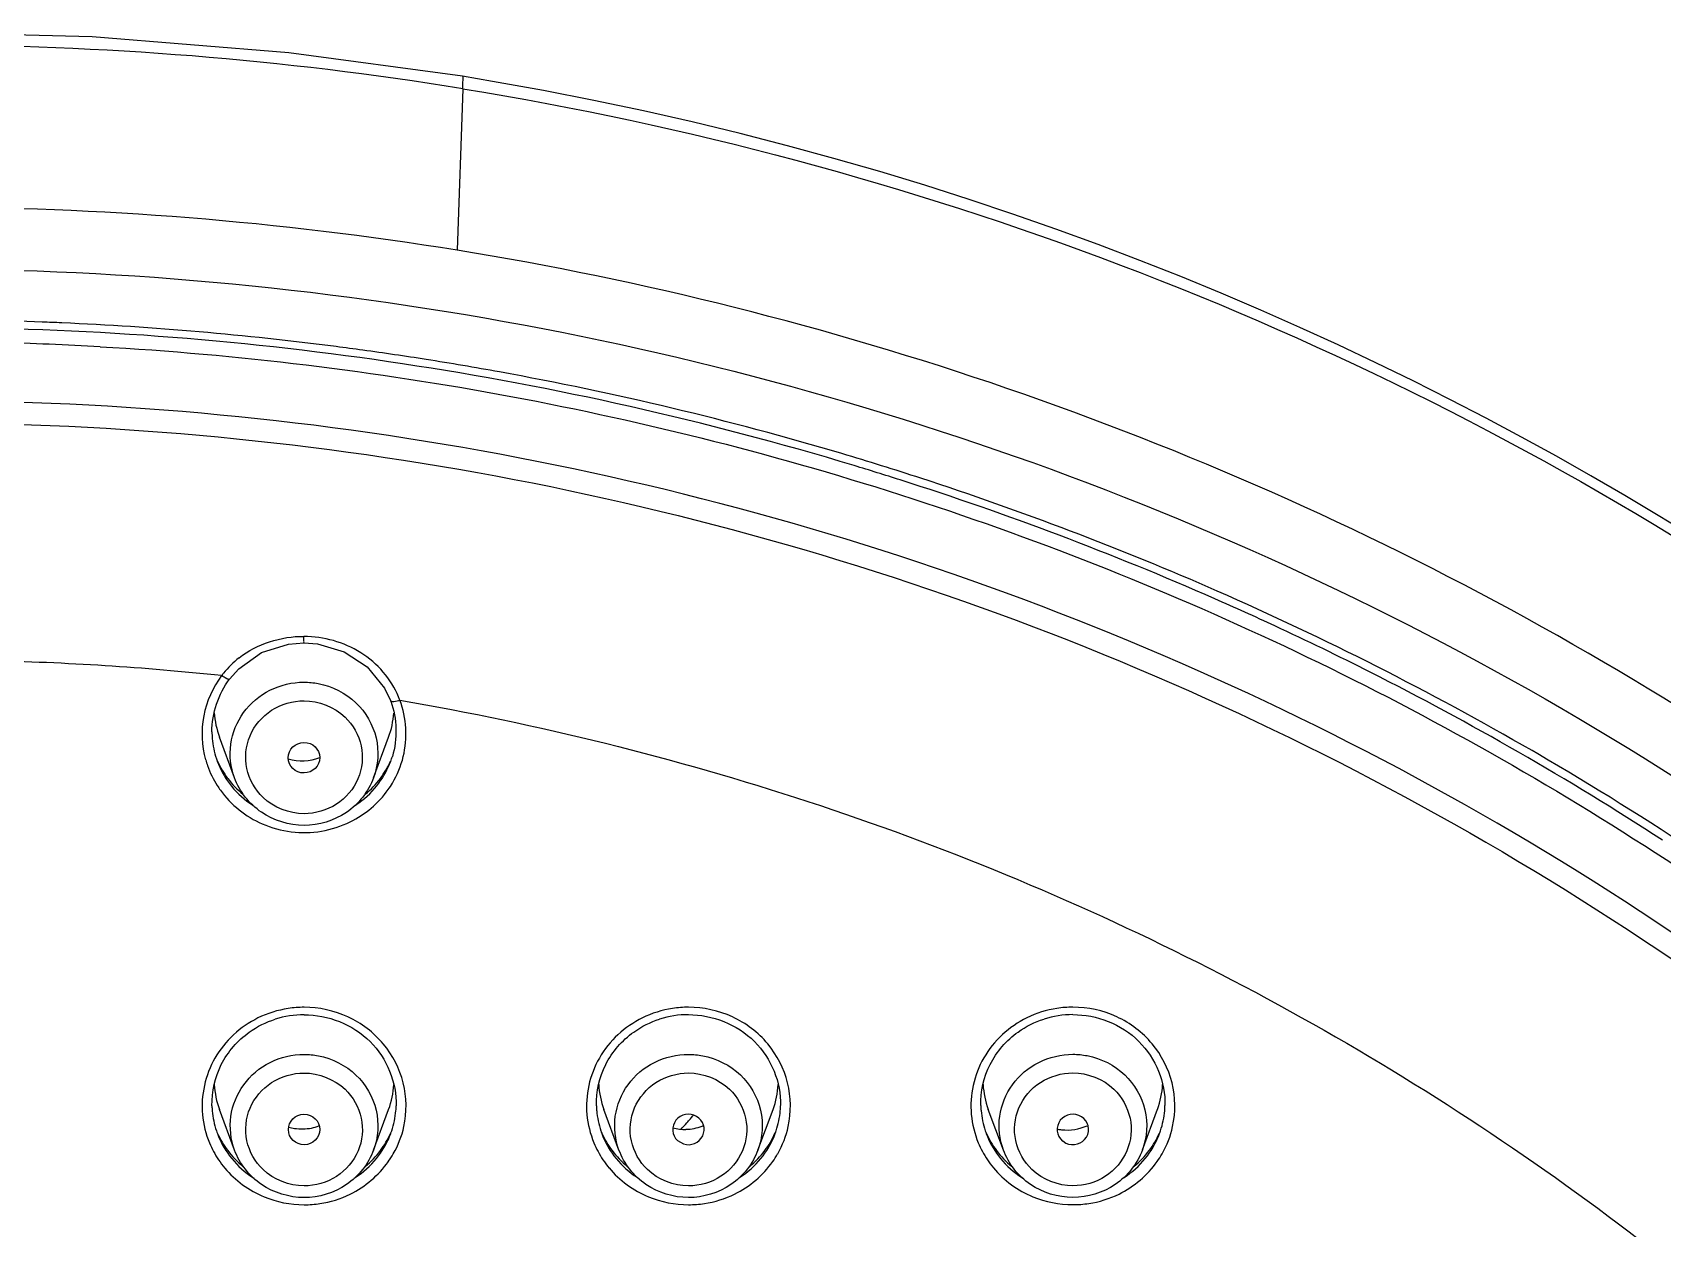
# Model space of a CAD drawing. Extents: x 4680 to 5808, y -3 to 824.
# Drawn here: x 5200.32 to 5231.69, y 582.48 to 605.5 of the extents above; entities that cross this region are included whole.
import ezdxf

# ---------------------------------------------------------------- set-up
doc = ezdxf.new("R2010")
doc.units = 0
doc.header["$LTSCALE"] = 4
doc.header["$MEASUREMENT"] = 0
for name, color, linetype in [('F3A55-R01_DXF_CONTINUOUS_LINE', 7, 'CONTINUOUS'), ('F3A55-R02_DXF_CONTINUOUS_LINE', 7, 'CONTINUOUS'), ('F3A55-R05_DXF_CONTINUOUS_LINE', 7, 'CONTINUOUS')]:
    doc.layers.add(name, color=color, linetype=linetype)

msp = doc.modelspace()

# ---------------------------------------------------------------- linework, layer by layer
at = {"layer": 'F3A55-R01_DXF_CONTINUOUS_LINE', "color": 9, "linetype": 'Continuous'}
for p, q in [((5208.603, 604.42), (5208.494, 601.312)), ((5229.295, 591.616), (5229.185, 591.68))]:
    msp.add_line(p, q, dxfattribs=at)
at = {"layer": 'F3A55-R01_DXF_CONTINUOUS_LINE', "color": 7, "linetype": 'Continuous'}
for points in [[(5208.595, 604.659), (5205.253, 605.114), (5201.467, 605.417), (5198.143, 605.5)], [(5228.299, 598.081), (5227.604, 598.441), (5226.898, 598.796), (5226.181, 599.146), (5225.453, 599.489), (5224.713, 599.827), (5223.961, 600.159), (5223.198, 600.484), (5222.422, 600.803), (5221.633, 601.115), (5220.832, 601.42), (5220.018, 601.717), (5219.191, 602.007), (5218.35, 602.288), (5217.496, 602.561), (5216.629, 602.825), (5215.747, 603.079), (5214.851, 603.324), (5213.941, 603.558), (5213.017, 603.782), (5212.078, 603.995), (5211.125, 604.196), (5210.156, 604.385), (5209.173, 604.562), (5208.595, 604.659)], [(5232.248, 595.819), (5231.616, 596.207), (5230.973, 596.591), (5230.32, 596.97), (5229.657, 597.345), (5228.983, 597.716), (5228.299, 598.081)]]:
    msp.add_lwpolyline(points, dxfattribs=at)
at = {"layer": 'F3A55-R01_DXF_CONTINUOUS_LINE', "color": 9, "linetype": 'Continuous'}
for centre, radius, start, end in [((5198.175, 540.009), 65.25, 80.80342, 90.02805), ((5198.153, 537.208), 64.932, 80.83598, 99.18015), ((5198.15, 537.424), 62.549, 87.8448, 90.00866), ((5198.15, 537.415), 62.558, 87.49725, 87.84485), ((5198.155, 537.507), 62.465, 82.63131, 87.49807), ((5198.168, 537.633), 62.339, 82.15332, 82.62829), ((5198.166, 537.625), 62.347, 81.02197, 82.1533), ((5198.168, 537.637), 62.335, 79.70686, 81.02199), ((5198.202, 537.813), 62.156, 73.45698, 79.70806), ((5198.237, 537.956), 62.009, 71.9811, 73.45102), ((5198.319, 538.192), 61.759, 66.31669, 71.98511), ((5198.495, 538.614), 61.301, 59.95764, 66.30892)]:
    msp.add_arc(centre, radius, start, end, dxfattribs=at)
at = {"layer": 'F3A55-R01_DXF_CONTINUOUS_LINE', "color": 7, "linetype": 'Continuous'}
for centre, radius, start, end in [((5198.156, 537.645), 62.178, 73.19229, 89.62659), ((5198.29, 538.166), 61.64, 72.30801, 73.17185), ((5198.31, 538.225), 61.578, 66.28362, 72.30875), ((5198.451, 538.559), 61.216, 65.08959, 66.27894), ((5198.527, 538.723), 61.035, 63.17595, 65.08955), ((5198.62, 538.901), 60.834, 57.0647, 63.17793), ((5210.144, 586.996), 3.719, 315.4806, 318.2008), ((5210.164, 586.978), 3.692, 318.2022, 319.7473), ((5210.171, 586.972), 3.683, 319.7482, 321.1942)]:
    msp.add_arc(centre, radius, start, end, dxfattribs=at)
at = {"layer": 'F3A55-R01_DXF_CONTINUOUS_LINE', "color": 9, "linetype": 'Continuous'}
for points, knots in [([(5208.603, 604.42), (5208.605, 604.476), (5208.595, 604.534), (5208.618, 604.655), (5208.595, 604.659)], [0, 0, 0, 0, 0.706358, 1, 1, 1, 1]), ([(5208.603, 604.42), (5212.915, 603.719), (5221.405, 601.45), (5233.139, 595.564), (5243.376, 587.456), (5251.664, 577.468), (5257.642, 566.031), (5261.049, 553.636), (5261.733, 540.831), (5260.353, 532.385), (5259.226, 528.295)], [0, 0, 0, 0, 0.127243, 0.253926, 0.379839, 0.504913, 0.62922, 0.752956, 0.876436, 1, 1, 1, 1]), ([(5260.701, 541.59), (5260.702, 548.649), (5258.08, 562.95), (5246.804, 581.613), (5229.646, 595.364), (5215.659, 600.149), (5208.494, 601.312)], [0, 0, 0, 0, 0.246653, 0.495135, 0.746378, 1, 1, 1, 1]), ([(5136.653, 541.394), (5136.652, 545.286), (5137.446, 553.103), (5140.973, 564.353), (5146.701, 574.72), (5154.403, 583.801), (5163.787, 591.248), (5178.025, 598.619), (5198.143, 602.507), (5218.262, 598.624), (5232.504, 591.262), (5241.888, 583.814), (5249.597, 574.74), (5255.327, 564.374), (5258.858, 553.126), (5259.654, 545.309), (5259.654, 541.417)], [0, 0, 0, 0, 0.061575, 0.123304, 0.185315, 0.247693, 0.310467, 0.373601, 0.500005, 0.626397, 0.689539, 0.752312, 0.814687, 0.876699, 0.938429, 1, 1, 1, 1]), ([(5258.614, 543.436), (5258.44, 548.283), (5256.829, 557.997), (5250.79, 571.486), (5241.516, 583.112), (5233.571, 589.131), (5229.295, 591.616)], [0, 0, 0, 0, 0.247793, 0.496678, 0.747332, 1, 1, 1, 1])]:
    msp.add_open_spline(points, degree=3, knots=knots, dxfattribs=at)
at = {"layer": 'F3A55-R02_DXF_CONTINUOUS_LINE', "color": 7, "linetype": 'Continuous'}
for p, q in [((5205.249, 593.73), (5205.544, 593.752)), ((5205.544, 593.752), (5205.807, 593.733)), ((5204.11, 593.057), (5204.288, 593.257))]:
    msp.add_line(p, q, dxfattribs=at)
at = {"layer": 'F3A55-R02_DXF_CONTINUOUS_LINE', "color": 9, "linetype": 'Continuous'}
for p, q in [((5203.876, 591.474), (5203.876, 591.474)), ((5207.214, 591.474), (5207.214, 591.475))]:
    msp.add_line(p, q, dxfattribs=at)
at = {"layer": 'F3A55-R02_DXF_CONTINUOUS_LINE', "color": 7, "linetype": 'Continuous'}
for points in [[(5204.288, 593.257), (5204.729, 593.567), (5205.249, 593.73)], [(5205.807, 593.733), (5206.32, 593.581), (5206.763, 593.291), (5207.094, 592.884), (5207.213, 592.63)]]:
    msp.add_lwpolyline(points, dxfattribs=at)
at = {"layer": 'F3A55-R02_DXF_CONTINUOUS_LINE', "color": 9, "linetype": 'Continuous'}
for centre, radius, start, end in [((5198.149, 537.54), 62.012, 86.79274, 88.6), ((5198.214, 538.473), 54.952, 83.9996, 88.6976), ((5205.45, 591.997), 1.869, 128.1726, 141.1409), ((5205.441, 592.004), 1.858, 141.1433, 142.9388), ((5205.831, 592.08), 1.661, 20.0448, 22.474), ((5205.432, 592.005), 1.85, 195.7607, 199.4052), ((5205.477, 592.071), 1.709, 200.4706, 216.8366), ((5205.612, 592.071), 1.709, 323.447, 339.5297), ((5205.631, 592.015), 1.879, 329.3332, 346.1473), ((5205.461, 592.017), 1.882, 199.4352, 212.4808), ((5205.467, 592.021), 1.888, 212.4941, 215.7441), ((5205.623, 592.02), 1.888, 324.709, 329.309), ((5205.521, 592.114), 1.77, 234.8487, 237.9107), ((5205.569, 592.113), 1.77, 302.3287, 305.7448), ((5205.546, 592.127), 2.024, 246.5118, 263.0069), ((5205.545, 592.123), 2.02, 279.5516, 296.0958), ((5205.545, 592.137), 2.034, 263.064, 279.491), ((5205.546, 584.72), 2.02, 98.7151, 116.0871), ((5205.546, 584.71), 2.03, 90.0145, 98.682), ((5212.946, 584.721), 2.02, 98.7151, 116.0871), ((5212.946, 584.711), 2.03, 90.0145, 98.682), ((5220.346, 584.722), 2.02, 98.7151, 116.0871), ((5220.346, 584.712), 2.03, 90.0145, 98.682), ((5205.445, 584.843), 1.862, 185.2102, 202.5484), ((5212.845, 584.845), 1.862, 185.2102, 202.5484), ((5220.245, 584.846), 1.862, 185.2102, 202.5484), ((5205.478, 584.907), 1.709, 200.4537, 216.88), ((5205.614, 584.907), 1.709, 323.1362, 339.5625), ((5205.635, 584.849), 1.876, 330.26, 347.5483), ((5212.878, 584.908), 1.709, 200.4537, 216.88), ((5213.014, 584.908), 1.709, 323.1362, 339.5625), ((5213.035, 584.85), 1.876, 330.26, 347.5483), ((5220.278, 584.909), 1.709, 200.4537, 216.88), ((5220.414, 584.909), 1.709, 323.1362, 339.5625), ((5220.435, 584.851), 1.876, 330.26, 347.5483), ((5205.465, 584.855), 1.885, 202.6166, 213.8624), ((5205.624, 584.856), 1.888, 324.839, 330.2324), ((5212.865, 584.856), 1.885, 202.6166, 213.8624), ((5213.024, 584.857), 1.888, 324.839, 330.2324), ((5220.265, 584.857), 1.885, 202.6166, 213.8624), ((5220.424, 584.858), 1.888, 324.839, 330.2324), ((5205.479, 584.863), 1.902, 213.854, 219.8035), ((5212.879, 584.864), 1.902, 213.854, 219.8035), ((5220.279, 584.865), 1.902, 213.854, 219.8035), ((5205.522, 584.95), 1.77, 234.8788, 237.9224), ((5205.57, 584.95), 1.77, 302.0922, 305.1373), ((5212.922, 584.951), 1.77, 234.8788, 237.9224), ((5212.97, 584.951), 1.77, 302.0922, 305.1373), ((5220.322, 584.952), 1.77, 234.8788, 237.9224), ((5220.37, 584.952), 1.77, 302.0922, 305.1373), ((5205.546, 584.969), 2.03, 270.0145, 278.682), ((5205.546, 584.958), 2.02, 278.7151, 296.0871), ((5212.946, 584.97), 2.03, 270.0145, 278.682), ((5212.946, 584.959), 2.02, 278.7151, 296.0871), ((5220.346, 584.971), 2.03, 270.0145, 278.682), ((5220.346, 584.96), 2.02, 278.7151, 296.0871)]:
    msp.add_arc(centre, radius, start, end, dxfattribs=at)
at = {"layer": 'F3A55-R02_DXF_CONTINUOUS_LINE', "color": 7, "linetype": 'Continuous'}
for centre, radius, start, end in [((5205.42, 592.051), 1.648, 180.3343, 184.7904), ((5205.439, 592.054), 1.667, 184.8128, 198.5071), ((5205.429, 592.051), 1.657, 198.5321, 200.4024), ((5205.457, 592.188), 1.731, 202.5495, 204.259), ((5205.476, 592.197), 1.752, 204.2851, 216.8865), ((5205.613, 592.197), 1.752, 323.1297, 335.7156), ((5205.655, 592.054), 1.664, 339.5805, 342.9456), ((5205.507, 592.223), 1.792, 216.9604, 230.4715), ((5205.583, 592.223), 1.792, 309.5446, 323.0558), ((5205.547, 584.753), 1.844, 90.0545, 107.5744), ((5212.947, 584.754), 1.844, 90.0545, 107.5744), ((5220.347, 584.755), 1.844, 90.0545, 107.5744), ((5205.417, 584.887), 1.645, 181.4713, 184.8665), ((5205.675, 584.887), 1.645, 355.1493, 358.537), ((5212.817, 584.888), 1.645, 181.4713, 184.8665), ((5213.075, 584.888), 1.645, 355.1493, 358.537), ((5220.217, 584.89), 1.645, 181.4713, 184.8665), ((5220.474, 584.89), 1.645, 355.1493, 358.537), ((5205.444, 584.89), 1.671, 184.887, 198.4233), ((5205.648, 584.89), 1.671, 341.5932, 355.1287), ((5212.844, 584.891), 1.671, 184.887, 198.4233), ((5213.048, 584.891), 1.671, 341.5932, 355.1287), ((5220.244, 584.892), 1.671, 184.887, 198.4233), ((5220.448, 584.892), 1.671, 341.5932, 355.1287), ((5205.422, 584.884), 1.648, 198.4463, 200.3758), ((5205.458, 585.024), 1.731, 202.4826, 204.2406), ((5205.477, 585.033), 1.752, 204.2668, 216.8864), ((5205.614, 585.033), 1.752, 323.1297, 335.7493), ((5205.634, 585.024), 1.731, 335.7755, 337.534), ((5205.67, 584.884), 1.648, 339.6404, 341.5703), ((5212.822, 584.885), 1.648, 198.4463, 200.3758), ((5212.858, 585.025), 1.731, 202.4826, 204.2406), ((5212.877, 585.034), 1.752, 204.2668, 216.8864), ((5213.014, 585.034), 1.752, 323.1297, 335.7493), ((5213.034, 585.025), 1.731, 335.7755, 337.534), ((5213.07, 584.885), 1.648, 339.6404, 341.5703), ((5220.222, 584.886), 1.648, 198.4463, 200.3758), ((5220.258, 585.026), 1.731, 202.4826, 204.2406), ((5220.277, 585.035), 1.752, 204.2668, 216.8864), ((5220.414, 585.035), 1.752, 323.1297, 335.7493), ((5220.434, 585.026), 1.731, 335.7755, 337.534), ((5220.47, 584.886), 1.648, 339.6404, 341.5703), ((5205.508, 585.059), 1.792, 216.9604, 230.4715), ((5205.584, 585.059), 1.792, 309.5446, 323.0558), ((5212.908, 585.06), 1.792, 216.9604, 230.4715), ((5212.984, 585.06), 1.792, 309.5446, 323.0558), ((5220.308, 585.061), 1.792, 216.9604, 230.4715), ((5220.384, 585.061), 1.792, 309.5446, 323.0558)]:
    msp.add_arc(centre, radius, start, end, dxfattribs=at)
at = {"layer": 'F3A55-R02_DXF_CONTINUOUS_LINE', "color": 9, "linetype": 'Continuous'}
for points, knots in [([(5201.619, 599.455), (5206.916, 599.159), (5217.457, 597.194), (5231.901, 590.323), (5243.99, 580.014), (5249.934, 571.262), (5252.242, 566.609)], [0, 0, 0, 0, 0.252458, 0.503639, 0.75287, 1, 1, 1, 1]), ([(5257.231, 541.226), (5257.231, 544.965), (5256.466, 552.473), (5253.073, 563.278), (5247.568, 573.235), (5240.165, 581.954), (5231.151, 589.104), (5220.874, 594.414), (5209.733, 597.681), (5202.003, 598.415), (5198.144, 598.415)], [0, 0, 0, 0, 0.123011, 0.246323, 0.370202, 0.494815, 0.620217, 0.746344, 0.873021, 1, 1, 1, 1]), ([(5198.144, 597.99), (5201.976, 597.991), (5209.652, 597.262), (5220.714, 594.018), (5230.918, 588.746), (5239.868, 581.646), (5247.219, 572.988), (5252.685, 563.102), (5256.054, 552.373), (5256.814, 544.918), (5256.814, 541.205)], [0, 0, 0, 0, 0.126979, 0.253656, 0.379783, 0.505185, 0.629798, 0.753677, 0.876989, 1, 1, 1, 1]), ([(5205.544, 593.753), (5205.541, 593.753), (5205.547, 593.771), (5205.538, 593.805), (5205.543, 593.849), (5205.543, 593.88)], [0, 0, 0, 0, 0.068312, 0.281532, 1, 1, 1, 1]), ([(5207.366, 592.715), (5207.223, 593.059), (5206.691, 593.67), (5205.923, 593.874), (5205.543, 593.88)], [0, 0, 0, 0, 0.495108, 1, 1, 1, 1]), ([(5203.959, 593.123), (5203.788, 592.897), (5203.547, 592.361), (5203.575, 591.774), (5203.651, 591.503)], [0, 0, 0, 0, 0.501336, 1, 1, 1, 1]), ([(5204.11, 593.057), (5204.098, 593.044), (5204.029, 593.079), (5203.99, 593.101), (5203.959, 593.123)], [0, 0, 0, 0, 0.320022, 1, 1, 1, 1]), ([(5207.391, 592.649), (5207.353, 592.636), (5207.304, 592.623), (5207.223, 592.612), (5207.214, 592.63)], [0, 0, 0, 0, 0.672195, 1, 1, 1, 1]), ([(5207.391, 592.649), (5212.701, 591.744), (5223.078, 588.351), (5236.348, 578.955), (5246.115, 566.116), (5249.676, 555.977), (5250.617, 550.812)], [0, 0, 0, 0, 0.253201, 0.504427, 0.75322, 1, 1, 1, 1]), ([(5207.466, 584.445), (5207.526, 584.718), (5207.519, 585.302), (5207.118, 586.08), (5206.416, 586.614), (5205.834, 586.74), (5205.546, 586.74)], [0, 0, 0, 0, 0.246406, 0.494418, 0.745837, 1, 1, 1, 1]), ([(5214.866, 584.446), (5214.926, 584.719), (5214.919, 585.303), (5214.518, 586.081), (5213.816, 586.615), (5213.234, 586.741), (5212.946, 586.741)], [0, 0, 0, 0, 0.246406, 0.494418, 0.745837, 1, 1, 1, 1]), ([(5222.266, 584.447), (5222.326, 584.72), (5222.319, 585.304), (5221.918, 586.082), (5221.216, 586.616), (5220.634, 586.742), (5220.346, 586.742)], [0, 0, 0, 0, 0.246406, 0.494418, 0.745837, 1, 1, 1, 1]), ([(5204.658, 586.534), (5204.319, 586.368), (5203.728, 585.829), (5203.557, 585.044), (5203.59, 584.674)], [0, 0, 0, 0, 0.503911, 1, 1, 1, 1]), ([(5212.058, 586.535), (5211.719, 586.369), (5211.128, 585.83), (5210.957, 585.045), (5210.99, 584.675)], [0, 0, 0, 0, 0.503911, 1, 1, 1, 1]), ([(5219.458, 586.536), (5219.119, 586.37), (5218.528, 585.831), (5218.357, 585.046), (5218.39, 584.676)], [0, 0, 0, 0, 0.503911, 1, 1, 1, 1])]:
    msp.add_open_spline(points, degree=3, knots=knots, dxfattribs=at)
for points in [[(5204.295, 593.466), (5204.639, 593.736), (5205.104, 593.884), (5205.543, 593.88)], [(5207.455, 591.565), (5207.541, 591.916), (5207.518, 592.31), (5207.391, 592.649)], [(5203.934, 590.917), (5204.135, 590.638), (5204.423, 590.408), (5204.739, 590.271)], [(5204.109, 591.047), (5204.218, 590.901), (5204.353, 590.771), (5204.502, 590.666)], [(5206.433, 590.309), (5206.72, 590.45), (5206.98, 590.668), (5207.164, 590.929)], [(5206.603, 590.677), (5206.748, 590.781), (5206.879, 590.91), (5206.986, 591.053)], [(5204.018, 583.646), (5204.218, 583.406), (5204.486, 583.211), (5204.775, 583.092)], [(5204.111, 583.881), (5204.22, 583.736), (5204.355, 583.606), (5204.503, 583.501)], [(5206.434, 583.144), (5206.722, 583.286), (5206.983, 583.506), (5207.168, 583.769)], [(5206.589, 583.502), (5206.738, 583.607), (5206.872, 583.736), (5206.981, 583.882)], [(5211.418, 583.647), (5211.618, 583.407), (5211.886, 583.212), (5212.175, 583.093)], [(5211.511, 583.882), (5211.62, 583.737), (5211.755, 583.607), (5211.903, 583.503)], [(5213.834, 583.145), (5214.122, 583.287), (5214.383, 583.507), (5214.568, 583.77)], [(5213.989, 583.503), (5214.138, 583.608), (5214.272, 583.737), (5214.381, 583.883)], [(5218.818, 583.648), (5219.018, 583.408), (5219.286, 583.213), (5219.575, 583.094)], [(5218.911, 583.883), (5219.02, 583.738), (5219.155, 583.608), (5219.303, 583.504)], [(5221.234, 583.146), (5221.522, 583.288), (5221.783, 583.508), (5221.968, 583.771)], [(5221.389, 583.504), (5221.538, 583.609), (5221.672, 583.738), (5221.781, 583.884)], [(5204.775, 583.092), (5205.017, 582.991), (5205.284, 582.939), (5205.546, 582.939)], [(5212.175, 583.093), (5212.417, 582.992), (5212.684, 582.94), (5212.946, 582.94)], [(5219.575, 583.094), (5219.817, 582.993), (5220.084, 582.941), (5220.346, 582.941)]]:
    msp.add_open_spline(points, degree=3, dxfattribs=at)
at = {"layer": 'F3A55-R02_DXF_CONTINUOUS_LINE', "color": 7, "linetype": 'Continuous'}
for points in [[(5203.772, 592.042), (5203.77, 592.398), (5203.896, 592.772), (5204.11, 593.057)], [(5207.213, 592.63), (5207.337, 592.298), (5207.349, 591.905), (5207.245, 591.566)], [(5204.491, 586.262), (5204.643, 586.37), (5204.813, 586.455), (5204.991, 586.511)], [(5211.891, 586.263), (5212.043, 586.371), (5212.213, 586.456), (5212.391, 586.512)], [(5219.291, 586.264), (5219.443, 586.372), (5219.613, 586.457), (5219.791, 586.513)]]:
    msp.add_open_spline(points, degree=3, dxfattribs=at)
for points, knots in [([(5205.546, 586.597), (5206.003, 586.597), (5206.947, 586.236), (5207.33, 585.29), (5207.319, 584.845)], [0, 0, 0, 0, 0.507035, 1, 1, 1, 1]), ([(5212.946, 586.598), (5213.403, 586.599), (5214.347, 586.237), (5214.73, 585.291), (5214.719, 584.847)], [0, 0, 0, 0, 0.507035, 1, 1, 1, 1]), ([(5220.346, 586.6), (5220.803, 586.6), (5221.747, 586.238), (5222.13, 585.292), (5222.119, 584.848)], [0, 0, 0, 0, 0.507035, 1, 1, 1, 1]), ([(5203.773, 584.845), (5203.766, 585.116), (5203.892, 585.673), (5204.267, 586.102), (5204.491, 586.262)], [0, 0, 0, 0, 0.496276, 1, 1, 1, 1]), ([(5211.173, 584.846), (5211.166, 585.117), (5211.292, 585.674), (5211.667, 586.103), (5211.891, 586.263)], [0, 0, 0, 0, 0.496276, 1, 1, 1, 1]), ([(5218.573, 584.847), (5218.566, 585.118), (5218.692, 585.675), (5219.067, 586.104), (5219.291, 586.264)], [0, 0, 0, 0, 0.496276, 1, 1, 1, 1])]:
    msp.add_open_spline(points, degree=3, knots=knots, dxfattribs=at)
at = {"layer": 'F3A55-R05_DXF_CONTINUOUS_LINE', "color": 7, "linetype": 'Continuous'}
for p, q in [((5204.207, 591.156), (5203.917, 591.938)), ((5206.883, 591.156), (5207.173, 591.938)), ((5204.208, 583.991), (5203.918, 584.773)), ((5206.884, 583.992), (5207.174, 584.774)), ((5211.608, 583.992), (5211.318, 584.774)), ((5214.284, 583.993), (5214.574, 584.775)), ((5219.008, 583.993), (5218.718, 584.775)), ((5221.684, 583.994), (5221.974, 584.776)), ((5212.737, 584.176), (5212.85, 584.11)), ((5220.151, 584.168), (5220.21, 584.126))]:
    msp.add_line(p, q, dxfattribs=at)
for centre, radius, start, end in [((5205.453, 592.507), 1.638, 183.3998, 200.3418), ((5205.637, 592.507), 1.638, 339.6737, 356.3571), ((5205.454, 585.343), 1.639, 183.1893, 200.3406), ((5205.637, 585.343), 1.639, 339.6761, 356.8038), ((5212.854, 585.344), 1.639, 183.1893, 200.3406), ((5213.037, 585.344), 1.639, 339.6761, 356.8038), ((5220.254, 585.345), 1.639, 183.1893, 200.3406), ((5220.437, 585.345), 1.639, 339.6761, 356.8038), ((5205.508, 585.325), 0.927, 254.0739, 260.8262), ((5205.51, 585.328), 0.93, 281.1233, 290.3268), ((5212.873, 585.342), 0.952, 256.2094, 271.4758), ((5212.877, 585.319), 0.928, 290.967, 292.6601), ((5220.235, 585.333), 0.956, 259.1022, 263.6371)]:
    msp.add_arc(centre, radius, start, end, dxfattribs=at)
for centre, major_axis, ratio in [((5205.544, 591.544), (0.303, 0.002), 0.969693), ((5205.546, 584.387), (0.302, 0.002), 0.96927)]:
    msp.add_ellipse(centre, major_axis=major_axis, ratio=ratio, dxfattribs=at)
for centre, major_axis, ratio, start_param, end_param in [((5205.507, 592.399), (0.944, 0.007), 0.969693, -1.863545, -1.209712), ((5212.945, 584.388), (0.302, 0.004), 0.969166, -1.905342, 3.936695), ((5220.345, 584.389), (0.302, 0.006), 0.968993, -2.053543, 3.98762)]:
    msp.add_ellipse(centre, major_axis=major_axis, ratio=ratio, start_param=start_param, end_param=end_param, dxfattribs=at)
at = {"layer": 'F3A55-R05_DXF_CONTINUOUS_LINE', "color": 9, "linetype": 'Continuous'}
for points, knots in [([(5204.207, 591.156), (5204.132, 591.36), (5204.081, 591.814), (5204.34, 592.448), (5204.867, 592.892), (5205.32, 592.998), (5205.545, 592.998)], [0, 0, 0, 0, 0.246696, 0.494426, 0.745662, 1, 1, 1, 1]), ([(5205.545, 592.998), (5205.637, 592.998), (5206, 592.964), (5206.348, 592.788), (5206.544, 592.601)], [0, 0, 0, 0, 0.253569, 1, 1, 1, 1]), ([(5204.756, 590.779), (5204.603, 590.926), (5204.378, 591.321), (5204.446, 591.995), (5204.886, 592.513), (5205.328, 592.64), (5205.545, 592.64)], [0, 0, 0, 0, 0.248729, 0.495606, 0.74569, 1, 1, 1, 1]), ([(5206.544, 592.601), (5206.731, 592.421), (5207.01, 591.947), (5206.972, 591.397), (5206.883, 591.156)], [0, 0, 0, 0, 0.501967, 1, 1, 1, 1]), ([(5206.334, 592.326), (5206.487, 592.179), (5206.712, 591.785), (5206.644, 591.111), (5206.204, 590.593), (5205.762, 590.466), (5205.545, 590.466)], [0, 0, 0, 0, 0.248729, 0.495606, 0.74569, 1, 1, 1, 1]), ([(5204.208, 583.991), (5204.133, 584.195), (5204.082, 584.65), (5204.341, 585.283), (5204.868, 585.728), (5205.321, 585.833), (5205.546, 585.833)], [0, 0, 0, 0, 0.246696, 0.494426, 0.745662, 1, 1, 1, 1]), ([(5205.546, 585.833), (5205.638, 585.833), (5206.001, 585.8), (5206.349, 585.624), (5206.545, 585.436)], [0, 0, 0, 0, 0.253569, 1, 1, 1, 1]), ([(5211.608, 583.992), (5211.533, 584.197), (5211.482, 584.651), (5211.741, 585.284), (5212.268, 585.729), (5212.721, 585.834), (5212.946, 585.834)], [0, 0, 0, 0, 0.246696, 0.494426, 0.745662, 1, 1, 1, 1]), ([(5212.946, 585.834), (5213.038, 585.834), (5213.401, 585.801), (5213.749, 585.625), (5213.945, 585.437)], [0, 0, 0, 0, 0.253569, 1, 1, 1, 1]), ([(5219.008, 583.993), (5218.933, 584.198), (5218.882, 584.652), (5219.141, 585.285), (5219.668, 585.73), (5220.121, 585.835), (5220.346, 585.835)], [0, 0, 0, 0, 0.246696, 0.494426, 0.745662, 1, 1, 1, 1]), ([(5220.346, 585.835), (5220.438, 585.835), (5220.801, 585.802), (5221.149, 585.626), (5221.345, 585.438)], [0, 0, 0, 0, 0.253569, 1, 1, 1, 1]), ([(5204.757, 583.615), (5204.604, 583.762), (5204.379, 584.157), (5204.447, 584.83), (5204.887, 585.348), (5205.329, 585.475), (5205.546, 585.475)], [0, 0, 0, 0, 0.248729, 0.495606, 0.74569, 1, 1, 1, 1]), ([(5212.157, 583.616), (5212.004, 583.763), (5211.779, 584.158), (5211.847, 584.831), (5212.287, 585.349), (5212.729, 585.476), (5212.946, 585.476)], [0, 0, 0, 0, 0.248729, 0.495606, 0.74569, 1, 1, 1, 1]), ([(5219.557, 583.617), (5219.404, 583.764), (5219.179, 584.159), (5219.247, 584.832), (5219.687, 585.35), (5220.129, 585.477), (5220.346, 585.477)], [0, 0, 0, 0, 0.248729, 0.495606, 0.74569, 1, 1, 1, 1]), ([(5206.335, 585.162), (5206.488, 585.015), (5206.713, 584.62), (5206.645, 583.947), (5206.205, 583.429), (5205.763, 583.302), (5205.546, 583.302)], [0, 0, 0, 0, 0.248729, 0.495606, 0.74569, 1, 1, 1, 1]), ([(5206.545, 585.436), (5206.732, 585.257), (5207.011, 584.783), (5206.973, 584.233), (5206.884, 583.992)], [0, 0, 0, 0, 0.501967, 1, 1, 1, 1]), ([(5213.735, 585.163), (5213.888, 585.016), (5214.113, 584.621), (5214.045, 583.948), (5213.605, 583.43), (5213.163, 583.303), (5212.946, 583.303)], [0, 0, 0, 0, 0.248729, 0.495606, 0.74569, 1, 1, 1, 1]), ([(5213.945, 585.437), (5214.132, 585.258), (5214.411, 584.784), (5214.373, 584.234), (5214.284, 583.993)], [0, 0, 0, 0, 0.501967, 1, 1, 1, 1]), ([(5221.135, 585.164), (5221.288, 585.017), (5221.513, 584.622), (5221.445, 583.949), (5221.005, 583.431), (5220.563, 583.304), (5220.346, 583.304)], [0, 0, 0, 0, 0.248729, 0.495606, 0.74569, 1, 1, 1, 1]), ([(5221.345, 585.438), (5221.532, 585.259), (5221.811, 584.785), (5221.773, 584.235), (5221.684, 583.994)], [0, 0, 0, 0, 0.501967, 1, 1, 1, 1])]:
    msp.add_open_spline(points, degree=3, knots=knots, dxfattribs=at)
for points in [[(5205.545, 592.64), (5205.828, 592.64), (5206.129, 592.522), (5206.334, 592.326)], [(5205.545, 590.466), (5205.262, 590.466), (5204.961, 590.584), (5204.756, 590.779)], [(5205.546, 585.475), (5205.829, 585.475), (5206.13, 585.357), (5206.335, 585.162)], [(5212.946, 585.476), (5213.229, 585.476), (5213.53, 585.358), (5213.735, 585.163)], [(5220.346, 585.477), (5220.629, 585.478), (5220.93, 585.36), (5221.135, 585.164)], [(5205.546, 583.302), (5205.263, 583.302), (5204.962, 583.42), (5204.757, 583.615)], [(5212.946, 583.303), (5212.663, 583.303), (5212.362, 583.421), (5212.157, 583.616)], [(5220.346, 583.304), (5220.063, 583.304), (5219.762, 583.422), (5219.557, 583.617)]]:
    msp.add_open_spline(points, degree=3, dxfattribs=at)
at = {"layer": 'F3A55-R05_DXF_CONTINUOUS_LINE', "color": 7, "linetype": 'Continuous'}
for points in [[(5204.415, 590.786), (5204.327, 590.897), (5204.257, 591.023), (5204.207, 591.156)], [(5204.727, 590.493), (5204.609, 590.574), (5204.503, 590.673), (5204.415, 590.786)], [(5205.545, 590.241), (5205.26, 590.241), (5204.962, 590.332), (5204.727, 590.493)], [(5205.36, 584.41), (5205.468, 584.393), (5205.582, 584.395), (5205.689, 584.416)], [(5212.897, 584.391), (5213.003, 584.394), (5213.11, 584.415), (5213.209, 584.453)], [(5220.129, 584.383), (5220.295, 584.365), (5220.472, 584.392), (5220.624, 584.46)], [(5204.416, 583.622), (5204.328, 583.733), (5204.258, 583.859), (5204.208, 583.991)], [(5211.816, 583.623), (5211.728, 583.734), (5211.658, 583.86), (5211.608, 583.992)], [(5219.216, 583.624), (5219.128, 583.735), (5219.058, 583.861), (5219.008, 583.993)], [(5204.728, 583.329), (5204.61, 583.41), (5204.504, 583.509), (5204.416, 583.622)], [(5212.128, 583.33), (5212.01, 583.411), (5211.904, 583.51), (5211.816, 583.623)], [(5219.528, 583.331), (5219.41, 583.412), (5219.304, 583.511), (5219.216, 583.624)], [(5205.546, 583.077), (5205.261, 583.077), (5204.963, 583.168), (5204.728, 583.329)], [(5212.946, 583.078), (5212.661, 583.078), (5212.363, 583.169), (5212.128, 583.33)], [(5220.346, 583.079), (5220.061, 583.079), (5219.763, 583.17), (5219.528, 583.331)]]:
    msp.add_open_spline(points, degree=3, dxfattribs=at)
for points in [[(5206.883, 591.156), (5206.785, 590.892), (5206.41, 590.414), (5205.83, 590.241), (5205.545, 590.241)], [(5206.884, 583.992), (5206.786, 583.728), (5206.411, 583.249), (5205.831, 583.077), (5205.546, 583.077)], [(5214.284, 583.993), (5214.186, 583.729), (5213.811, 583.251), (5213.231, 583.078), (5212.946, 583.078)], [(5221.684, 583.994), (5221.586, 583.73), (5221.211, 583.252), (5220.631, 583.079), (5220.346, 583.079)]]:
    msp.add_open_spline(points, degree=3, knots=[0, 0, 0, 0, 0.497254, 1, 1, 1, 1], dxfattribs=at)

doc.saveas('drawing.dxf')
